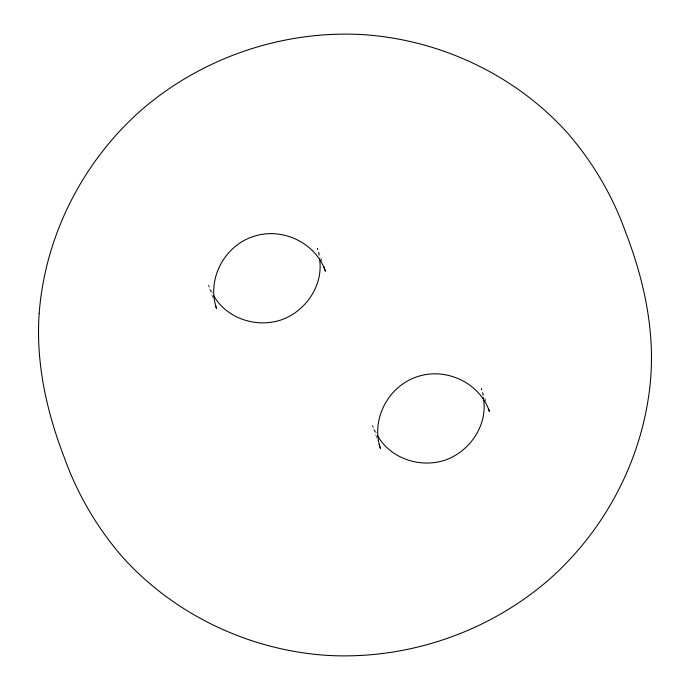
<?xml version="1.0" encoding="UTF-8"?>
<svg xmlns="http://www.w3.org/2000/svg" width="690" height="690" viewBox="0 0 690 690"><rect width="100%" height="100%" fill="white"/><g stroke="black" fill="none" stroke-linecap="round" stroke-linejoin="round"><path stroke-width="0.52" stroke-dasharray="3.45 2.59" d="M376.274 433.044L372.522 425.54L377.758 440.651M212.279 292.862L208.527 285.358L213.055 298.451M485.933 401.356L481.396 388.263L482.819 395.456M321.928 261.174L317.391 248.072L318.823 255.274"/><path stroke-width="1.03" d="M377.68 435.864C390.644 458.798 420.581 468.407 445.162 460.092C470.304 451.424 488.494 424.117 483.233 397.518M213.684 295.682C226.648 318.616 256.577 328.224 281.166 319.91C305.989 311.319 323.99 284.703 319.436 258.362M488.373 408.402L489.417 411.421C479.619 382.45 445.352 366.821 416.777 376.878C388.03 386.452 370.53 419.805 380.544 448.707L379.146 444.679M323.67 266.202L325.413 271.239C315.623 242.268 281.356 226.639 252.773 236.696C224.026 246.27 206.534 279.623 216.548 308.525L215.496 305.506M39.175 313.502C35.664 363 46.722 411.956 64.429 457.927C77.513 494.411 97.316 528.109 122.76 557.339C175.338 615.532 250.979 650.946 329.156 655.5C408.221 659.485 487.856 632.204 547.886 580.592C606.872 529.066 644.934 454.719 650.825 376.498C654.336 327 643.278 278.044 625.571 232.073C612.487 195.589 592.684 161.891 567.24 132.661C514.662 74.468 439.021 39.054 360.844 34.5C281.779 30.515 202.144 57.796 142.114 109.408C83.128 160.934 45.066 235.281 39.175 313.502"/></g></svg>
